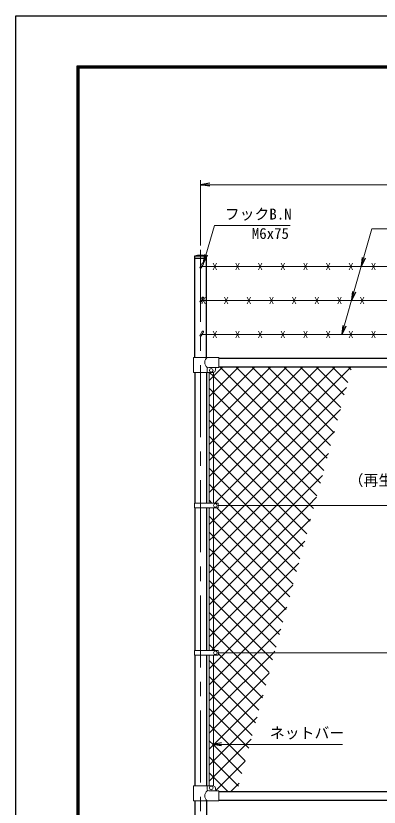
# Model space of a CAD drawing. Units: millimetres, scale not verified. Extents: x -4200 to 4200, y -2970 to 2970.
# Drawn here: x -4200 to -2597, y -521 to 2970 of the extents above; entities that cross this region are included whole.
import ezdxf
from ezdxf.enums import TextEntityAlignment as Align

# ---------------------------------------------------------------- set-up
doc = ezdxf.new("R2010")
doc.units = ezdxf.units.MM
doc.header["$LTSCALE"] = 10
doc.linetypes.add('USER1', pattern=[50.8, 31.75, -6.35, 6.35, -6.35])
for name, color, linetype, lineweight in [('0-1_D-BMK', 2, 'USER1', 13), ('0-2_D-STR1', 1, 'Continuous', 25), ('0-3_D-STR-DIM', 7, 'Continuous', 13), ('0-4_0', 7, 'Continuous', 25), ('0-9_D-STR2', 7, 'Continuous', 13), ('0-A_D-STR3', 3, 'Continuous', 13), ('0-B_D-STR-TXT', 7, 'Continuous', 13), ('0-C_D-TTL', 7, 'Continuous', 25)]:
    doc.layers.add(name, color=color, linetype=linetype, lineweight=lineweight)
doc.styles.add('ＭＳ ゴシック', font='')
doc.styles.get('ＭＳ ゴシック').set_extended_font_data('MS Gothic')

# ---------------------------------------------------------------- blocks, each defined once
blk = doc.blocks.new('_Open')
at = {"layer": '0-4_0'}
blk.add_line((-10, 1.667), (0, 0), dxfattribs=at)
blk.add_lwpolyline([(-10, -1.667), (0, 0), (-10, 0)], dxfattribs=at)

msp = doc.modelspace()

# ---------------------------------------------------------------- linework, layer by layer
at = {"layer": '0-1_D-BMK'}
msp.add_line((-3384.65, 1937.29), (-3384.65, -919.77), dxfattribs=at)
at = {"layer": '0-2_D-STR1'}
for p, q in [((-3358.05, 1910.23), (-3411.25, 1910.23)), ((-3411.25, 1910.23), (-3411.25, 1899.23)), ((-3358.05, 1899.23), (-3411.25, 1899.23)), ((-3410.05, 1463.23), (-3410.05, 1899.23)), ((-3359.25, 1463.23), (-3359.25, 1899.23)), ((-3358.05, 1899.23), (-3358.05, 1910.23)), ((-3304.65, 1460.23), (-1464.65, 1460.23)), ((-3410.05, 1397.23), (-3410.05, 820.73)), ((-3359.25, 1397.23), (-3359.25, 820.73)), ((-3304.65, 1422.23), (-1464.65, 1422.23)), ((-3410.05, 799.73), (-3410.05, 170.73)), ((-3359.25, 799.73), (-3359.25, 170.73)), ((-3410.05, 149.73), (-3410.05, -426.77)), ((-3359.25, 149.73), (-3359.25, -426.77)), ((-3304.65, -451.77), (-1464.65, -451.77)), ((-3410.05, -492.77), (-3410.05, -889.77)), ((-3359.25, -492.77), (-3359.25, -889.77)), ((-3304.65, -489.77), (-1464.65, -489.77))]:
    msp.add_line(p, q, dxfattribs=at)
msp.add_arc((-3384.65, 1793.8), 119.43, 77.13052, 102.86948, dxfattribs=at)
at = {"layer": '0-3_D-STR-DIM'}
for p, q in [((-3384.65, 1957.29), (-3384.65, 2245.23)), ((-3344.65, 2225.23), (-1424.65, 2225.23))]:
    msp.add_line(p, q, dxfattribs=at)
at = {"layer": '0-9_D-STR2'}
for p, q in [((-3328.15, 1380.94), (-3286.87, 1422.23)), ((-3328.15, 1310.23), (-3216.16, 1422.23)), ((-3328.15, 1239.52), (-3145.45, 1422.23)), ((-3328.15, 1168.81), (-3074.74, 1422.23)), ((-3328.15, 1098.1), (-3004.02, 1422.23)), ((-3328.15, 1027.39), (-2933.31, 1422.23)), ((-3328.15, 956.68), (-2862.6, 1422.23)), ((-3328.15, 885.96), (-2791.89, 1422.23)), ((-3322.68, 820.73), (-2721.18, 1422.23)), ((-2841.29, 963.65), (-3299.87, 1422.23)), ((-2826.23, 1019.3), (-3229.16, 1422.23)), ((-2811.17, 1074.95), (-3158.45, 1422.23)), ((-2796.11, 1130.6), (-3087.73, 1422.23)), ((-2781.05, 1186.25), (-3017.02, 1422.23)), ((-2765.99, 1241.9), (-2946.31, 1422.23)), ((-2750.93, 1297.55), (-2875.6, 1422.23)), ((-2735.86, 1353.2), (-2804.89, 1422.23)), ((-2720.8, 1408.85), (-2734.18, 1422.23)), ((-3347.15, 1361.94), (-3328.15, 1380.94)), ((-3262.47, 810.23), (-2741.94, 1330.76)), ((-3347.15, 1291.23), (-3328.15, 1310.23)), ((-3328.15, 1238.38), (-3347.15, 1257.38)), ((-3347.15, 1220.52), (-3328.15, 1239.52)), ((-2900, 810.23), (-3328.15, 1238.38)), ((-3191.76, 810.23), (-2768.18, 1233.81)), ((-3328.15, 1167.67), (-3347.15, 1186.67)), ((-3347.15, 1149.81), (-3328.15, 1168.81)), ((-2970.71, 810.23), (-3328.15, 1167.67)), ((-3121.05, 810.23), (-2794.41, 1136.86)), ((-3328.15, 1096.96), (-3347.15, 1115.96)), ((-3347.15, 1079.1), (-3328.15, 1098.1)), ((-3041.42, 810.23), (-3328.15, 1096.96)), ((-3328.15, 1026.25), (-3347.15, 1045.25)), ((-3347.15, 1008.39), (-3328.15, 1027.39)), ((-3112.13, 810.23), (-3328.15, 1026.25)), ((-3050.34, 810.23), (-2820.65, 1039.91)), ((-3328.15, 955.54), (-3347.15, 974.54)), ((-3347.15, 937.68), (-3328.15, 956.68)), ((-3182.84, 810.23), (-3328.15, 955.54)), ((-2979.63, 810.23), (-2846.89, 942.96)), ((-3328.15, 884.83), (-3347.15, 903.83)), ((-3347.15, 866.96), (-3328.15, 885.96)), ((-3253.55, 810.23), (-3328.15, 884.83)), ((-2908.92, 810.23), (-2873.13, 846.01)), ((-3334.76, 820.73), (-3347.15, 833.12)), ((-3328.15, 744.54), (-3262.47, 810.23)), ((-3328.15, 673.83), (-3191.76, 810.23)), ((-3328.15, 603.12), (-3121.05, 810.23)), ((-3328.15, 532.41), (-3050.34, 810.23)), ((-3328.15, 461.7), (-2979.63, 810.23)), ((-3328.15, 390.99), (-2908.92, 810.23)), ((-2961.78, 518.46), (-3253.55, 810.23)), ((-2946.72, 574.11), (-3182.84, 810.23)), ((-2931.66, 629.76), (-3112.13, 810.23)), ((-2916.6, 685.4), (-3041.42, 810.23)), ((-2901.54, 741.05), (-2970.71, 810.23)), ((-2886.48, 796.7), (-2900, 810.23)), ((-3347.15, 796.25), (-3343.68, 799.73)), ((-3347.15, 799.24), (-3346.66, 799.73)), ((-2976.84, 462.81), (-3313.76, 799.73)), ((-3328.15, 743.41), (-3347.15, 762.41)), ((-3347.15, 725.54), (-3328.15, 744.54)), ((-3328.15, 320.28), (-2899.37, 749.06)), ((-2991.9, 407.16), (-3328.15, 743.41)), ((-3328.15, 672.7), (-3347.15, 691.7)), ((-3347.15, 654.83), (-3328.15, 673.83)), ((-3006.97, 351.51), (-3328.15, 672.7)), ((-3328.15, 249.57), (-2925.61, 652.11)), ((-3328.15, 601.99), (-3347.15, 620.99)), ((-3347.15, 584.12), (-3328.15, 603.12)), ((-3022.03, 295.86), (-3328.15, 601.99)), ((-3328.15, 531.28), (-3347.15, 550.28)), ((-3347.15, 513.41), (-3328.15, 532.41)), ((-3037.09, 240.21), (-3328.15, 531.28)), ((-3328.15, 460.56), (-3347.15, 479.56)), ((-3347.15, 442.7), (-3328.15, 461.7)), ((-3052.15, 184.56), (-3328.15, 460.56)), ((-3276.08, 160.23), (-2978.09, 458.22)), ((-3328.15, 389.85), (-3347.15, 408.85)), ((-3347.15, 371.99), (-3328.15, 390.99)), ((-3098.53, 160.23), (-3328.15, 389.85)), ((-3205.36, 160.23), (-3004.33, 361.27)), ((-3328.15, 319.14), (-3347.15, 338.14)), ((-3347.15, 301.28), (-3328.15, 320.28)), ((-3169.24, 160.23), (-3328.15, 319.14)), ((-3328.15, 248.43), (-3347.15, 267.43)), ((-3347.15, 230.57), (-3328.15, 249.57)), ((-3239.95, 160.23), (-3328.15, 248.43)), ((-3134.65, 160.23), (-3030.56, 264.32)), ((-3328.15, 108.15), (-3276.08, 160.23)), ((-3328.15, 37.44), (-3205.36, 160.23)), ((-3328.15, -33.27), (-3134.65, 160.23)), ((-3328.15, -103.98), (-3063.94, 160.23)), ((-3112.39, -38.04), (-3307.66, 157.23)), ((-3097.33, 17.61), (-3239.95, 160.23)), ((-3082.27, 73.26), (-3169.24, 160.23)), ((-3067.21, 128.91), (-3098.53, 160.23)), ((-3063.94, 160.23), (-3056.8, 167.37)), ((-3328.15, 107.01), (-3347.15, 126.01)), ((-3347.15, 89.15), (-3328.15, 108.15)), ((-3127.46, -93.69), (-3328.15, 107.01)), ((-3328.15, -174.7), (-3083.04, 70.42)), ((-3328.15, 36.3), (-3347.15, 55.3)), ((-3347.15, 18.44), (-3328.15, 37.44)), ((-3142.52, -149.34), (-3328.15, 36.3)), ((-3328.15, -34.41), (-3347.15, -15.41)), ((-3347.15, -52.27), (-3328.15, -33.27)), ((-3328.15, -245.41), (-3109.28, -26.53)), ((-3157.58, -204.99), (-3328.15, -34.41)), ((-3328.15, -105.12), (-3347.15, -86.12)), ((-3347.15, -122.98), (-3328.15, -103.98)), ((-3172.64, -260.64), (-3328.15, -105.12)), ((-3328.15, -316.12), (-3135.52, -123.48)), ((-3328.15, -175.83), (-3347.15, -156.83)), ((-3347.15, -193.7), (-3328.15, -174.7)), ((-3187.7, -316.29), (-3328.15, -175.83)), ((-3328.15, -246.54), (-3347.15, -227.54)), ((-3328.15, -386.83), (-3161.76, -220.43)), ((-3347.15, -264.41), (-3328.15, -245.41)), ((-3202.76, -371.93), (-3328.15, -246.54)), ((-3328.15, -317.25), (-3347.15, -298.25)), ((-3347.15, -335.12), (-3328.15, -316.12)), ((-3217.82, -427.58), (-3328.15, -317.25)), ((-3317.45, -446.84), (-3188, -317.38)), ((-3347.15, -405.83), (-3328.15, -386.83)), ((-3251.68, -451.77), (-3214.24, -414.33))]:
    msp.add_line(p, q, dxfattribs=at)
for points in [[(-2856.35, 908), (-3328.15, 1379.8), (-3345.58, 1397.23)], [(-2871.41, 852.35), (-3328.15, 1309.09), (-3347.15, 1328.09)], [(-3336.29, 170.73), (-3328.15, 178.86), (-2951.85, 555.16)], [(-3321.16, 170.73), (-3328.15, 177.72), (-3347.15, 196.72)], [(-3264.34, -451.77), (-3328.15, -387.96), (-3347.15, -368.96)]]:
    msp.add_lwpolyline(points, dxfattribs=at)
at = {"layer": '0-A_D-STR3'}
for p, q in [((-3387.25, 1861.73), (-3377.36, 1878.86)), ((-884.65, 1864.23), (-3384.65, 1864.23)), ((-3382.06, 1858.73), (-3372.16, 1875.86)), ((-3329.65, 1849.23), (-3314.65, 1879.23)), ((-3329.65, 1879.23), (-3314.65, 1849.23)), ((-3229.65, 1849.23), (-3214.65, 1879.23)), ((-3229.65, 1879.23), (-3214.65, 1849.23)), ((-3129.65, 1849.23), (-3114.65, 1879.23)), ((-3129.65, 1879.23), (-3114.65, 1849.23)), ((-3029.65, 1849.23), (-3014.65, 1879.23)), ((-3029.65, 1879.23), (-3014.65, 1849.23)), ((-2929.65, 1849.23), (-2914.65, 1879.23)), ((-2929.65, 1879.23), (-2914.65, 1849.23)), ((-2829.65, 1849.23), (-2814.65, 1879.23)), ((-2829.65, 1879.23), (-2814.65, 1849.23)), ((-2729.65, 1849.23), (-2714.65, 1879.23)), ((-2729.65, 1879.23), (-2714.65, 1849.23)), ((-2629.65, 1849.23), (-2614.65, 1879.23)), ((-2629.65, 1879.23), (-2614.65, 1849.23)), ((-3387.25, 1711.73), (-3377.36, 1728.86)), ((-884.65, 1714.23), (-3384.65, 1714.23)), ((-3382.06, 1708.73), (-3372.16, 1725.86)), ((-3379.65, 1699.23), (-3364.65, 1729.23)), ((-3379.65, 1729.23), (-3364.65, 1699.23)), ((-3279.65, 1699.23), (-3264.65, 1729.23)), ((-3279.65, 1729.23), (-3264.65, 1699.23)), ((-3179.65, 1699.23), (-3164.65, 1729.23)), ((-3179.65, 1729.23), (-3164.65, 1699.23)), ((-3079.65, 1699.23), (-3064.65, 1729.23)), ((-3079.65, 1729.23), (-3064.65, 1699.23)), ((-2979.65, 1699.23), (-2964.65, 1729.23)), ((-2979.65, 1729.23), (-2964.65, 1699.23)), ((-2879.65, 1699.23), (-2864.65, 1729.23)), ((-2879.65, 1729.23), (-2864.65, 1699.23)), ((-2779.65, 1699.23), (-2764.65, 1729.23)), ((-2779.65, 1729.23), (-2764.65, 1699.23)), ((-2679.65, 1699.23), (-2664.65, 1729.23)), ((-2679.65, 1729.23), (-2664.65, 1699.23)), ((-3387.25, 1561.73), (-3377.36, 1578.86)), ((-3382.06, 1558.73), (-3372.16, 1575.86)), ((-3329.65, 1549.23), (-3314.65, 1579.23)), ((-3329.65, 1579.23), (-3314.65, 1549.23)), ((-3229.65, 1549.23), (-3214.65, 1579.23)), ((-3229.65, 1579.23), (-3214.65, 1549.23)), ((-3129.65, 1549.23), (-3114.65, 1579.23)), ((-3129.65, 1579.23), (-3114.65, 1549.23)), ((-3029.65, 1549.23), (-3014.65, 1579.23)), ((-3029.65, 1579.23), (-3014.65, 1549.23)), ((-2929.65, 1549.23), (-2914.65, 1579.23)), ((-2929.65, 1579.23), (-2914.65, 1549.23)), ((-2829.65, 1549.23), (-2814.65, 1579.23)), ((-2829.65, 1579.23), (-2814.65, 1549.23)), ((-2729.65, 1549.23), (-2714.65, 1579.23)), ((-2729.65, 1579.23), (-2714.65, 1549.23)), ((-2629.65, 1549.23), (-2614.65, 1579.23)), ((-2629.65, 1579.23), (-2614.65, 1549.23)), ((-884.65, 1564.23), (-3384.65, 1564.23)), ((-3304.65, 1463.23), (-3415.6, 1463.23)), ((-3415.6, 1463.23), (-3415.6, 1397.23)), ((-3304.65, 1419.23), (-3304.65, 1463.23)), ((-3415.6, 1397.23), (-3329.65, 1397.23)), ((-3356.1, 1397.23), (-3356.1, 1412.23)), ((-3304.65, 1419.23), (-3349.1, 1419.23)), ((-3347.15, 1397.23), (-3347.15, 820.73)), ((-3328.15, 1397.23), (-3328.15, 820.73)), ((-3319.65, 1407.23), (-3319.65, 1412.23)), ((-3412.15, 799.73), (-3412.15, 820.73)), ((-3307.66, 820.73), (-3412.15, 820.73)), ((-3307.66, 799.73), (-3307.66, 820.73)), ((-3307.66, 810.23), (-1467.15, 810.23)), ((-3307.66, 799.73), (-3412.15, 799.73)), ((-3347.15, 799.73), (-3347.15, 170.73)), ((-3328.15, 799.73), (-3328.15, 170.73)), ((-3412.15, 149.73), (-3412.15, 170.73)), ((-3307.66, 170.73), (-3412.15, 170.73)), ((-3307.66, 149.73), (-3412.15, 149.73)), ((-3347.15, 149.73), (-3347.15, -426.77)), ((-3328.15, 149.73), (-3328.15, -426.77)), ((-3307.66, 149.73), (-3307.66, 170.73)), ((-3307.66, 160.23), (-1467.15, 160.23)), ((-3415.6, -426.77), (-3329.65, -426.77)), ((-3415.6, -492.77), (-3415.6, -426.77)), ((-3356.1, -426.77), (-3356.1, -441.77)), ((-3304.65, -448.77), (-3349.1, -448.77)), ((-3319.65, -436.77), (-3319.65, -441.77)), ((-3304.65, -448.77), (-3304.65, -492.77)), ((-3304.65, -492.77), (-3415.6, -492.77))]:
    msp.add_line(p, q, dxfattribs=at)
for centre in [(-3337.65, 1406.23), (-3319.66, 810.23), (-3319.66, 160.23), (-3337.65, -435.77)]:
    msp.add_circle(centre, 8, dxfattribs=at)
for centre, radius, start, end in [((-3384.65, 1860.23), 3, 150, 330), ((-3384.65, 1710.23), 3, 150, 330), ((-3384.65, 1560.23), 3, 150, 330), ((-3337.91, 1441.23), 28.55, 129.59418, 230.40582), ((-3349.1, 1412.23), 7, 90, 180), ((-3329.65, 1407.23), 10, 270, 0), ((-3312.65, 1412.23), 7, 90, 180), ((-3337.91, -470.77), 28.55, 129.59418, 230.40582), ((-3349.1, -441.77), 7, 180, 270), ((-3329.65, -436.77), 10, 0, 90), ((-3312.65, -441.77), 7, 180, 270)]:
    msp.add_arc(centre, radius, start, end, dxfattribs=at)
for centre in [(-3374.76, 1877.36), (-3374.76, 1727.36), (-3374.76, 1577.36)]:
    msp.add_ellipse(centre, major_axis=(-2.6, 1.5), ratio=0.5, start_param=3.1415927, end_param=6.2831853, dxfattribs=at)
at = {"layer": '0-B_D-STR-TXT'}
for p, q in [((-2629.65, 2030.69), (-2718.87, 1716.15)), ((-2629.65, 2030.69), (-2676.32, 1866.15)), ((-2758.78, -243.87), (-3329.9, -243.87))]:
    msp.add_line(p, q, dxfattribs=at)
for points in [[(-2989.3, 2045.18), (-3323.47, 2045.18), (-3372.2, 1879.61)], [(-2320.09, 2030.69), (-2629.65, 2030.69), (-2761.42, 1566.15)]]:
    msp.add_lwpolyline(points, dxfattribs=at)
at = {"layer": '0-C_D-TTL', "color": 2}
msp.add_lwpolyline([(-4199.68, 2970.23), (4200.32, 2970.23), (4200.32, -2969.77), (-4199.68, -2969.77)], close=True, dxfattribs=at)
at = {"layer": '0-C_D-TTL'}
for points in [[(-3929.68, 2750.23), (3930.32, 2750.23), (3930.32, -2749.77), (-3929.68, -2749.77)], [(-3927.18, 2747.73), (3927.82, 2747.73), (3927.82, -2747.27), (-3927.18, -2747.27)], [(-3924.68, 2745.23), (3925.32, 2745.23), (3925.32, -2744.77), (-3924.68, -2744.77)], [(-3922.18, 2742.73), (3922.82, 2742.73), (3922.82, -2742.27), (-3922.18, -2742.27)], [(-3919.68, 2740.23), (3920.32, 2740.23), (3920.32, -2739.77), (-3919.68, -2739.77)]]:
    msp.add_lwpolyline(points, close=True, dxfattribs=at)

# ---------------------------------------------------------------- block references
at = {"layer": '0-3_D-STR-DIM', "xscale": 4, "yscale": 4, "rotation": 180}
msp.add_blockref('_Open', (-3384.65, 2225.23), dxfattribs=at)
at = {"layer": '0-B_D-STR-TXT', "xscale": 4, "yscale": 4}
for p, rotation in [((-3372.77, 1877.69), 253.60132), ((-2676.87, 1864.23), 254.16392), ((-2719.41, 1714.23), 254.16392), ((-2761.96, 1564.23), 254.16392), ((-3331.9, -243.87), 180)]:
    msp.add_blockref('_Open', p, dxfattribs=dict(at, rotation=rotation))

# ---------------------------------------------------------------- texts
at = {"layer": '0-B_D-STR-TXT', "style": 'ＭＳ ゴシック'}
for s, p in [('フックB.N', (-3278.39, 2057.14)), ('M6x75', (-3158.77, 1971.64)), ('（再生PET樹脂被覆鉄線）', (-2731.91, 882.89)), ('ネットバー', (-3079.34, -231.92))]:
    msp.add_text(s, height=48.09, dxfattribs=at).set_placement(p, align=Align.BOTTOM_LEFT)

doc.saveas('drawing.dxf')
